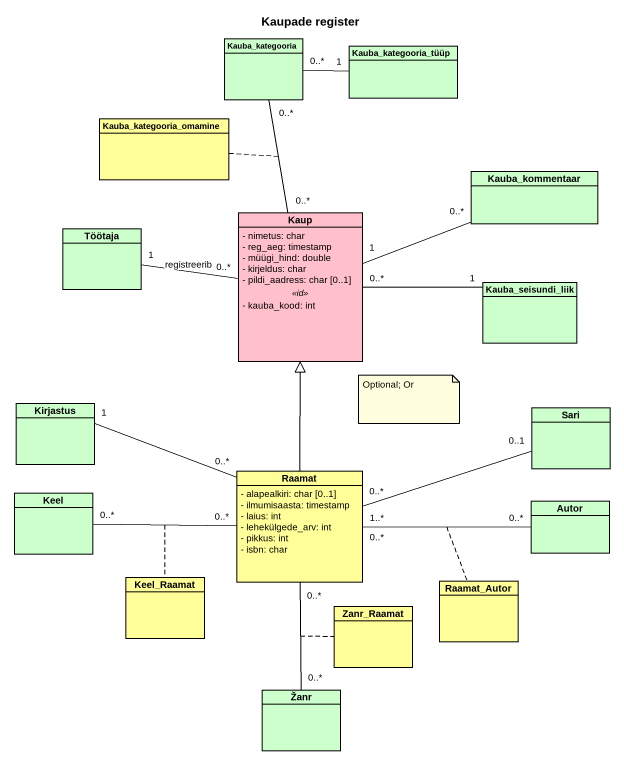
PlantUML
@startuml
title Kaupade register
hide circle
hide empty members
skinparam classAttributeIconSize 0
class Kauba_kategooria #CCFFCC
class Kauba_kategooria_tüüp #CCFFCC
class Kauba_kategooria_omamine #FFFE99
class Kauba_kommentaar #CCFFCC
class Töötaja #CCFFCC
class Kaup #FFC0CB {
  - nimetus: char
  - reg_aeg: timestamp
  - müügi_hind: double
  - kirjeldus: char
  - pildi_aadress: char [0..1]
  .. <<id>> ..
  - kauba_kood: int
}
class Kauba_seisundi_liik #CCFFCC
class Kirjastus #CCFFCC
class Sari #CCFFCC
class Keel #CCFFCC
class Raamat #FFFE99 {
  - alapealkiri: char [0..1]
  - ilmumisaasta: timestamp
  - laius: int
  - lehekülgede_arv: int
  - pikkus: int
  - isbn: char
}
class Autor #CCFFCC
class Keel_Raamat #FFFE99
class Raamat_Autor #FFFE99
class Zanr_Raamat #FFFE99
class Žanr #CCFFCC
Kauba_kategooria_tüüp "1" -left- "0..*" Kauba_kategooria
Kauba_kommentaar "0..*" -left- "1" Kaup
Töötaja "1" -right- "0..*" Kaup : registreerib
Kaup "0..*" -up- "0..*" Kauba_kategooria
(Kaup, Kauba_kategooria) .. Kauba_kategooria_omamine
Kaup "0..*" -right- "1" Kauba_seisundi_liik
Kirjastus "1" -right- "0..*" Raamat
Sari "0..1" -left- "0..*" Raamat
Raamat -up-|> Kaup
Raamat "0..*" -left- "0..*" Keel
(Raamat, Keel) .. Keel_Raamat
Raamat "1..*" -right- "0..*" Autor
(Raamat, Autor) .. Raamat_Autor
Raamat "0..*" -- "0..*" Žanr
(Raamat, Žanr) .. Zanr_Raamat
Autor -left- "0..*" Raamat
note as N1
  Optional; Or
end note
@enduml
